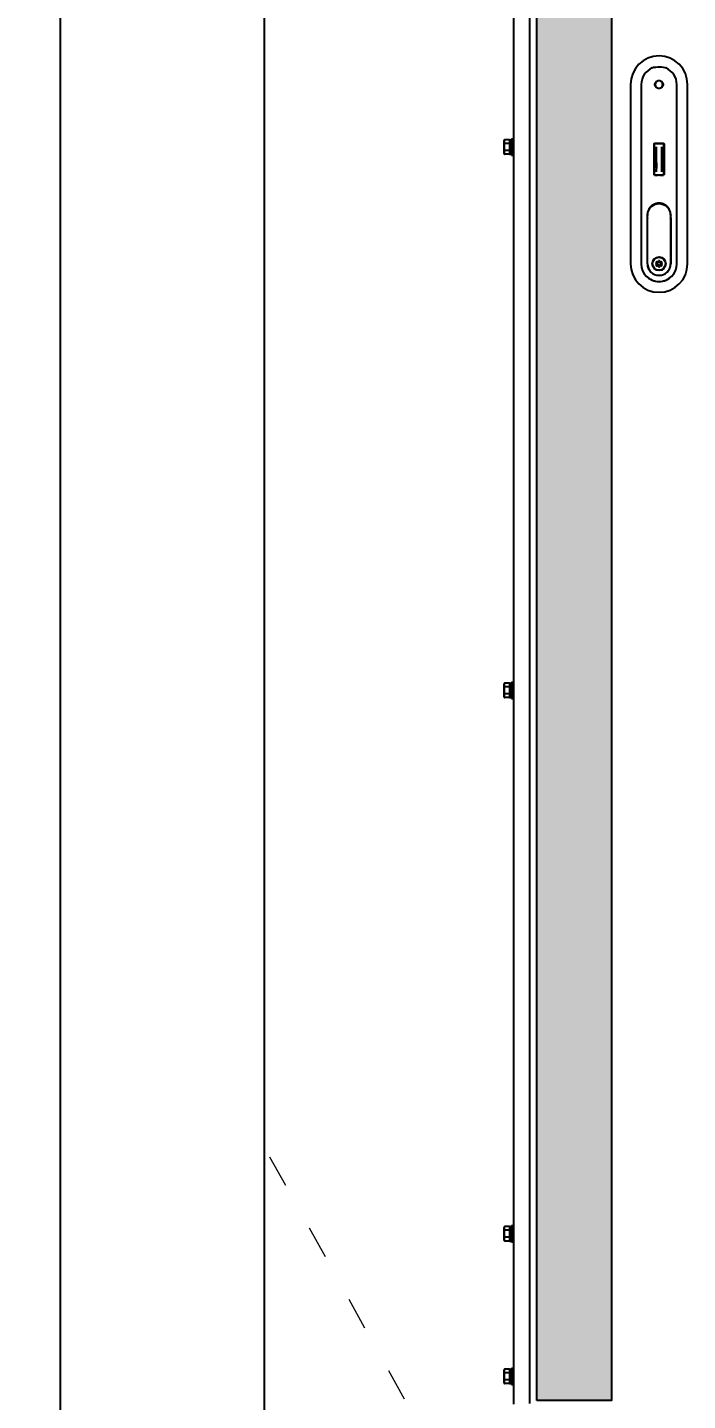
# Model space of a CAD drawing. Header units: millimetres. Extents: x 55614 to 110757, y -66981 to -47484.
# Drawn here: x 62680 to 63166, y -52198 to -51187 of the extents above; entities that cross this region are included whole.
import ezdxf

# ---------------------------------------------------------------- set-up
doc = ezdxf.new("R2010")
doc.units = ezdxf.units.MM
doc.linetypes.add('ACAD_ISO03W100', pattern=[30, 12, -18])
doc.layers.get('0').update_dxf_attribs({"lineweight": 15})
doc.layers.get('Defpoints').update_dxf_attribs({"lineweight": 15})
for name, color, linetype in [('2401-00300-M6-16HWMC_0', 7, 'Continuous'), ('4212-68099_1_0', 7, 'Continuous'), ('4212-73755_1_0', 7, 'Continuous'), ('layer 3', 7, 'Continuous'), ('WSP-0814_1_0', 7, 'Continuous'), ('WSP-0814_3_0', 7, 'Continuous')]:
    doc.layers.add(name, color=color, linetype=linetype)
doc.layers.add('THICK', color=7, linetype='Continuous', lineweight=0)
doc.styles.add('仿宋', font='仿宋_GB2312.ttf', dxfattribs={"width": 0.8})
doc.styles.add('标准', font='simsun.ttc', dxfattribs={"width": 0.667})
doc.dimstyles.new('12倍', dxfattribs={"dimscale": 21, "dimtxt": 3.5, "dimasz": 2.5, "dimexe": 1.5, "dimexo": 0, "dimgap": 1, "dimtad": 1, "dimtoh": 1, "dimdsep": 46, "dimtxsty": '仿宋', "dimcen": 2.5, "dimdle": 5, "dimclrd": 4, "dimclre": 4, "dimclrt": 3, "dimadec": 0, "dimazin": 0, "dimtfac": 1, "dimtmove": 0, "dimatfit": 3, "dimfxl": 1, "dimtolj": 1, "dimarcsym": 0})

# ---------------------------------------------------------------- blocks, each defined once
blk = doc.blocks.new('*D1523')
at = {"layer": 'Defpoints', "color": 0}
for p in [(62706.6, -49860.9), (62474.4, -52756.9), (62706.6, -52756.9)]:
    blk.add_point(p, dxfattribs=at)
at = {"layer": 'THICK', "color": 4, "linetype": 'Continuous', "lineweight": -2}
for p, q in [((62706.6, -49860.9), (62442.9, -49860.9)), ((62474.4, -49913.4), (62474.4, -52704.4)), ((62706.6, -52756.9), (62442.9, -52756.9))]:
    blk.add_line(p, q, dxfattribs=at)
at = {"layer": 'THICK', "color": 4}
for points in [[(62483.2, -49913.4), (62465.7, -49913.4), (62474.4, -49860.9)], [(62465.7, -52704.4), (62483.2, -52704.4), (62474.4, -52756.9)]]:
    blk.add_solid(points, dxfattribs=at)
at = {"layer": 'THICK', "color": 3, "lineweight": -3, "insert": (62394.6, -51308.9), "char_height": 73.5, "attachment_point": 5, "rotation": 90, "style": '标准'}
blk.add_mtext('\\A1;OVERALL HEIGHT {\\A1;2896{\\H0.7x;\\S+0^ -5;}}', dxfattribs=at)
blk = doc.blocks.new('erwqre')
h = blk.add_hatch(color=252)
edge = h.paths.add_edge_path()
edge.add_spline(control_points=[(14396.7, -14467.8), (14396.7, -14125.7), (14396.7, -13783.6), (14396.7, -13783.6), (14396.7, -13783.6), (14396.7, -13783.6), (14383, -13802.3), (14369.2, -13820.9)], knot_values=[0.375, 0.375, 0.375, 0.375, 0.5, 0.5, 0.5, 0.5, 0.625, 0.625, 0.625, 0.625], degree=3, periodic=0)
edge.add_spline(control_points=[(14369.2, -13820.9), (14355.5, -13839.6), (14341.7, -13858.3), (14341.7, -13858.3), (14341.7, -13858.3), (14341.7, -13858.3), (14341.7, -14181.7), (14341.7, -14505.1)], knot_values=[0.625, 0.625, 0.625, 0.625, 0.75, 0.75, 0.75, 0.75, 0.875, 0.875, 0.875, 0.875], degree=3, periodic=0)
edge.add_spline(control_points=[(14341.7, -14505.1), (14341.7, -14828.6), (14341.7, -15152), (14341.7, -15152), (14341.7, -15152), (14355.5, -15152), (14369.2, -15152)], knot_values=[0.875, 0.875, 0.875, 0.875, 1, 1, 1, 1.125, 1.125, 1.125, 1.125], degree=3, periodic=0)
edge.add_spline(control_points=[(14369.2, -15152), (14383, -15152), (14396.7, -15152), (14396.7, -15152), (14396.7, -15152), (14396.7, -15152), (14396.7, -14809.9), (14396.7, -14467.8)], knot_values=[0.125, 0.125, 0.125, 0.125, 0.25, 0.25, 0.25, 0.25, 0.375, 0.375, 0.375, 0.375], degree=3, periodic=0)
at = {"layer": 'layer 3', "color": 250}
blk.add_open_spline([(14341.7, -15152), (14341.7, -15152), (14396.7, -15152), (14396.7, -15152), (14396.7, -15152), (14396.7, -15152), (14396.7, -13783.6), (14396.7, -13783.6), (14396.7, -13783.6), (14396.7, -13783.6), (14341.7, -13858.3), (14341.7, -13858.3), (14341.7, -13858.3), (14341.7, -13858.3), (14341.7, -15152), (14341.7, -15152)], degree=3, knots=[0, 0, 0, 0, 0.25, 0.25, 0.25, 0.25, 0.5, 0.5, 0.5, 0.5, 0.75, 0.75, 0.75, 0.75, 1, 1, 1, 1], dxfattribs=at)
blk = doc.blocks.new('2-1725')
at = {"layer": '2401-00300-M6-16HWMC_0', "color": 7, "linetype": 'Continuous'}
for p, q in [((-18055.7, -72705.3), (-18055.7, -72696.6)), ((-18051.7, -72695.6), (-18055.2, -72695.6)), ((-18051.7, -72695.6), (-18051.7, -72706.3)), ((-18051.7, -72695.6), (-18050.1, -72695.6)), ((-18050.1, -72694.9), (-18050.1, -72706.9)), ((-18050.1, -72694.9), (-18048.6, -72694.9)), ((-18051.7, -72698.3), (-18055.2, -72698.3)), ((-18051.7, -72703.6), (-18055.2, -72703.6)), ((-18051.7, -72706.3), (-18055.2, -72706.3)), ((-18051.7, -72706.3), (-18050.1, -72706.3)), ((-18050.1, -72706.9), (-18048.6, -72706.9)), ((-18055.7, -73105.3), (-18055.7, -73096.6)), ((-18051.7, -73095.6), (-18055.2, -73095.6)), ((-18051.7, -73098.3), (-18055.2, -73098.3)), ((-18051.7, -73095.6), (-18051.7, -73106.3)), ((-18051.7, -73095.6), (-18050.1, -73095.6)), ((-18050.1, -73094.9), (-18050.1, -73106.9)), ((-18050.1, -73094.9), (-18048.6, -73094.9)), ((-18051.7, -73103.6), (-18055.2, -73103.6)), ((-18051.7, -73106.3), (-18055.2, -73106.3)), ((-18051.7, -73106.3), (-18050.1, -73106.3)), ((-18050.1, -73106.9), (-18048.6, -73106.9)), ((-18050.1, -73494.9), (-18048.6, -73494.9)), ((-18050.1, -73494.9), (-18050.1, -73506.9)), ((-18055.7, -73505.3), (-18055.7, -73496.6)), ((-18051.7, -73495.6), (-18055.2, -73495.6)), ((-18051.7, -73498.3), (-18055.2, -73498.3)), ((-18051.7, -73503.6), (-18055.2, -73503.6)), ((-18051.7, -73495.6), (-18050.1, -73495.6)), ((-18051.7, -73495.6), (-18051.7, -73506.3)), ((-18051.7, -73506.3), (-18055.2, -73506.3)), ((-18051.7, -73506.3), (-18050.1, -73506.3)), ((-18050.1, -73506.9), (-18048.6, -73506.9)), ((-18055.7, -73610.3), (-18055.7, -73601.6)), ((-18051.7, -73600.6), (-18055.2, -73600.6)), ((-18051.7, -73603.3), (-18055.2, -73603.3)), ((-18051.7, -73600.6), (-18050.1, -73600.6)), ((-18051.7, -73600.6), (-18051.7, -73611.3)), ((-18050.1, -73599.9), (-18048.6, -73599.9)), ((-18050.1, -73599.9), (-18050.1, -73611.9)), ((-18051.7, -73608.6), (-18055.2, -73608.6)), ((-18051.7, -73611.3), (-18055.2, -73611.3)), ((-18051.7, -73611.3), (-18050.1, -73611.3)), ((-18050.1, -73611.9), (-18048.6, -73611.9))]:
    blk.add_line(p, q, dxfattribs=at)
for centre, start, end in [((-18054.5, -72696.6), 124.948, 180), ((-18054.5, -72705.3), 180, 235.052), ((-18054.5, -73096.6), 124.948, 180), ((-18054.5, -73105.3), 180, 235.052), ((-18054.5, -73496.6), 124.948, 180), ((-18054.5, -73505.3), 180, 235.052), ((-18054.5, -73601.6), 124.948, 180), ((-18054.5, -73610.3), 180, 235.052)]:
    blk.add_arc(centre, 1.22, start, end, dxfattribs=at)
for points, knots in [([(-18055.2, -72695.6), (-18055.3, -72695.7), (-18055.5, -72695.9), (-18055.7, -72696.3), (-18055.7, -72696.9), (-18055.7, -72697.5), (-18055.5, -72698), (-18055.3, -72698.2), (-18055.2, -72698.3)], [0, 0, 0, 0, 0.14349, 0.266269, 0.5, 0.733731, 0.856508, 1, 1, 1, 1]), ([(-18055.2, -72698.3), (-18055.5, -72698.6), (-18055.7, -72699.6), (-18055.7, -72700.9), (-18055.7, -72702.3), (-18055.5, -72703.3), (-18055.2, -72703.6)], [0, 0, 0, 0, 0.248888, 0.499999, 0.75111, 1, 1, 1, 1]), ([(-18055.2, -72703.6), (-18055.3, -72703.7), (-18055.5, -72703.9), (-18055.7, -72704.4), (-18055.7, -72705), (-18055.7, -72705.5), (-18055.5, -72706), (-18055.3, -72706.2), (-18055.2, -72706.3)], [0, 0, 0, 0, 0.143491, 0.266268, 0.499999, 0.733731, 0.856509, 1, 1, 1, 1]), ([(-18055.2, -73095.6), (-18055.3, -73095.7), (-18055.5, -73095.9), (-18055.7, -73096.3), (-18055.7, -73096.9), (-18055.7, -73097.5), (-18055.5, -73098), (-18055.3, -73098.2), (-18055.2, -73098.3)], [0, 0, 0, 0, 0.14349, 0.266269, 0.5, 0.733731, 0.856508, 1, 1, 1, 1]), ([(-18055.2, -73098.3), (-18055.5, -73098.6), (-18055.7, -73099.6), (-18055.7, -73100.9), (-18055.7, -73102.3), (-18055.5, -73103.3), (-18055.2, -73103.6)], [0, 0, 0, 0, 0.248888, 0.499999, 0.75111, 1, 1, 1, 1]), ([(-18055.2, -73103.6), (-18055.3, -73103.7), (-18055.5, -73103.9), (-18055.7, -73104.4), (-18055.7, -73105), (-18055.7, -73105.5), (-18055.5, -73106), (-18055.3, -73106.2), (-18055.2, -73106.3)], [0, 0, 0, 0, 0.143491, 0.266268, 0.499999, 0.733731, 0.856509, 1, 1, 1, 1]), ([(-18055.2, -73495.6), (-18055.3, -73495.7), (-18055.5, -73495.9), (-18055.7, -73496.3), (-18055.7, -73496.9), (-18055.7, -73497.5), (-18055.5, -73498), (-18055.3, -73498.2), (-18055.2, -73498.3)], [0, 0, 0, 0, 0.14349, 0.266269, 0.5, 0.733731, 0.856508, 1, 1, 1, 1]), ([(-18055.2, -73498.3), (-18055.5, -73498.6), (-18055.7, -73499.6), (-18055.7, -73500.9), (-18055.7, -73502.3), (-18055.5, -73503.3), (-18055.2, -73503.6)], [0, 0, 0, 0, 0.248888, 0.499999, 0.75111, 1, 1, 1, 1]), ([(-18055.2, -73503.6), (-18055.3, -73503.7), (-18055.5, -73503.9), (-18055.7, -73504.4), (-18055.7, -73505), (-18055.7, -73505.5), (-18055.5, -73506), (-18055.3, -73506.2), (-18055.2, -73506.3)], [0, 0, 0, 0, 0.143491, 0.266268, 0.499999, 0.733731, 0.856509, 1, 1, 1, 1]), ([(-18055.2, -73600.6), (-18055.3, -73600.7), (-18055.5, -73600.9), (-18055.7, -73601.3), (-18055.7, -73601.9), (-18055.7, -73602.5), (-18055.5, -73603), (-18055.3, -73603.2), (-18055.2, -73603.3)], [0, 0, 0, 0, 0.14349, 0.266269, 0.5, 0.733731, 0.856508, 1, 1, 1, 1]), ([(-18055.2, -73603.3), (-18055.5, -73603.6), (-18055.7, -73604.6), (-18055.7, -73605.9), (-18055.7, -73607.3), (-18055.5, -73608.3), (-18055.2, -73608.6)], [0, 0, 0, 0, 0.248888, 0.499999, 0.75111, 1, 1, 1, 1]), ([(-18055.2, -73608.6), (-18055.3, -73608.7), (-18055.5, -73608.9), (-18055.7, -73609.4), (-18055.7, -73610), (-18055.7, -73610.5), (-18055.5, -73611), (-18055.3, -73611.2), (-18055.2, -73611.3)], [0, 0, 0, 0, 0.143491, 0.266268, 0.499999, 0.733731, 0.856509, 1, 1, 1, 1])]:
    blk.add_open_spline(points, degree=3, knots=knots, dxfattribs=at)
at = {"layer": '4212-68099_1_0', "color": 7, "linetype": 'Continuous'}
blk.add_line((-18036.6, -73625.9), (-18036.6, -71550.9), dxfattribs=at)
at = {"layer": '4212-73755_1_0', "color": 7, "linetype": 'Continuous'}
blk.add_line((-18048.6, -72574.9), (-18048.6, -73626.4), dxfattribs=at)
at = {"layer": 'WSP-0814_1_0', "color": 7, "linetype": 'Continuous'}
for p, q in [((-17936.7, -72642.8), (-17936.7, -72642.8)), ((-17962.6, -72654.9), (-17962.6, -72786.9)), ((-17954.7, -72654.9), (-17954.7, -72656.8)), ((-17928.5, -72656.8), (-17928.5, -72654.9)), ((-17920.6, -72786.9), (-17920.6, -72654.9)), ((-17954.7, -72659.3), (-17954.7, -72659.7)), ((-17954.7, -72659.7), (-17954.7, -72786.9)), ((-17928.5, -72786.9), (-17928.5, -72659.7)), ((-17945.3, -72721.2), (-17945.3, -72698.7)), ((-17944.9, -72705), (-17944.9, -72698.2)), ((-17944.9, -72705.3), (-17944.9, -72698.2)), ((-17944.9, -72705.3), (-17944.9, -72705.2)), ((-17944.5, -72703.7), (-17944.5, -72703.7)), ((-17941.7, -72698.1), (-17941.6, -72698.1)), ((-17938.8, -72703.7), (-17938.8, -72703.7)), ((-17938.4, -72698.2), (-17938.4, -72705.3)), ((-17938.4, -72705.2), (-17938.4, -72705.3)), ((-17938.3, -72698.2), (-17938.3, -72705)), ((-17937.9, -72698.7), (-17937.9, -72721.2)), ((-17944.9, -72721.7), (-17944.9, -72714.6)), ((-17944.9, -72714.7), (-17944.9, -72714.6)), ((-17944.9, -72721.7), (-17944.9, -72714.9)), ((-17944.5, -72716.2), (-17944.5, -72716.2)), ((-17938.8, -72716.2), (-17938.8, -72716.2)), ((-17938.4, -72714.6), (-17938.4, -72721.7)), ((-17938.4, -72714.6), (-17938.4, -72714.7)), ((-17938.3, -72714.9), (-17938.3, -72721.7)), ((-17941.6, -72721.8), (-17941.6, -72721.8)), ((-17950.2, -72751.2), (-17950.2, -72750.9)), ((-17950.2, -72786.9), (-17950.2, -72753.1)), ((-17950.1, -72786.9), (-17950.1, -72750.9)), ((-17933.1, -72750.9), (-17933.1, -72786.9)), ((-17933, -72750.9), (-17933, -72751.2)), ((-17933, -72753.1), (-17933, -72786.9)), ((-17943.4, -72786.8), (-17943.7, -72786.2)), ((-17943.7, -72787.7), (-17943.4, -72787.1)), ((-17943.3, -72785.5), (-17942.6, -72785.4)), ((-17942.4, -72785.3), (-17942, -72784.8)), ((-17941.2, -72784.8), (-17940.8, -72785.3)), ((-17940.6, -72785.4), (-17940, -72785.5)), ((-17939.5, -72786.2), (-17939.8, -72786.8)), ((-17939.8, -72787.1), (-17939.5, -72787.7)), ((-17942.6, -72788.4), (-17943.3, -72788.4)), ((-17942, -72789.1), (-17942.4, -72788.6)), ((-17940.8, -72788.6), (-17941.2, -72789.1)), ((-17940, -72788.4), (-17940.6, -72788.4))]:
    blk.add_line(p, q, dxfattribs=at)
for points in [[(-17942.5, -72642.2), (-17944, -72642.3), (-17945.6, -72642.5), (-17946.6, -72642.8)], [(-17936.7, -72642.8), (-17937.2, -72642.6), (-17938.4, -72642.4), (-17939.7, -72642.2), (-17940.8, -72642.2)], [(-17954.7, -72658.2), (-17954.7, -72658.3), (-17954.7, -72658.3), (-17954.7, -72658.4), (-17954.7, -72658.5), (-17954.7, -72658.6), (-17954.7, -72658.6)], [(-17928.6, -72658.6), (-17928.6, -72658.5), (-17928.6, -72658.5), (-17928.6, -72658.4), (-17928.6, -72658.3), (-17928.6, -72658.2), (-17928.6, -72658.2)], [(-17928.5, -72659.7), (-17928.5, -72659.7), (-17928.6, -72659.5), (-17928.6, -72659.3)], [(-17945.3, -72698.7), (-17945.3, -72698.6), (-17945.2, -72698.4), (-17945, -72698.3), (-17944.8, -72698.2)], [(-17938.4, -72698.2), (-17938.2, -72698.3), (-17938, -72698.4), (-17937.9, -72698.6), (-17937.9, -72698.7)], [(-17944.8, -72721.7), (-17945, -72721.6), (-17945.2, -72721.5), (-17945.3, -72721.3), (-17945.3, -72721.2)], [(-17937.9, -72721.2), (-17937.9, -72721.3), (-17938, -72721.5), (-17938.2, -72721.6), (-17938.4, -72721.7)]]:
    blk.add_lwpolyline(points, dxfattribs=at)
for centre, radius in [((-17941.6, -72654.9), 3), ((-17941.6, -72786.9), 5), ((-17941.6, -72786.9), 4.75), ((-17941.6, -72786.9), 1.25)]:
    blk.add_circle(centre, radius, dxfattribs=at)
for centre, radius, start, end in [((-17941.6, -72654.9), 21, 0, 180), ((-17941.6, -72654.9), 13.1, 112.2523, 180), ((-17941.6, -72678.3), 36.1, 88.613, 91.387), ((-17941.6, -72654.9), 13.1, 0, 67.751), ((-17928.4, -72658.1), 26.3, 178.2934, 179.4936), ((-17949.8, -72657.9), 4.88, 179.4445, 183.4902), ((-17954.9, -72658.1), 26.3, 0.5062, 1.7061), ((-17933.5, -72657.9), 4.88, 356.5065, 0.5596), ((-17941.6, -72709.9), 5.6, 129.8384, 131.6605), ((-17941.6, -72709.9), 5.5, 128.3635, 132.6705), ((-17945.7, -72705), 0.8, 309.8384, 0), ((-17941.6, -72709.9), 5.6, 125.6989, 128.3692), ((-17945.4, -72705.2), 0.548, 326.5268, 342.103), ((-17941.6, -72585.7), 112.4, 268.3545, 269.9851), ((-17941.6, -72587.3), 111, 268.3398, 271.6941), ((-17941.6, -72585.8), 112.3, 269.9923, 271.6796), ((-17941.6, -72709.9), 5.6, 52.4582, 54.3099), ((-17937.8, -72705.2), 0.548, 197.1104, 213.4809), ((-17937.5, -72705), 0.8, 180, 230.1616), ((-17941.6, -72709.9), 5.5, 46.2799, 51.6998), ((-17937.9, -72705.3), 0.433, 227.1813, 231.3391), ((-17941.6, -72709.9), 5.6, 47.3314, 50.1616), ((-17941.6, -72709.9), 5.5, 227.3295, 231.6365), ((-17941.6, -72709.9), 5.6, 228.3395, 230.1616), ((-17945.7, -72714.9), 0.8, 0, 50.1616), ((-17945.3, -72714.6), 0.43, 47.8558, 51.3378), ((-17945.4, -72714.7), 0.548, 17.098, 33.4737), ((-17941.6, -72709.9), 5.6, 232.4553, 234.2994), ((-17941.6, -72709.9), 5.6, 305.6901, 308.3069), ((-17937.8, -72714.7), 0.548, 146.5195, 162.097), ((-17937.5, -72714.9), 0.8, 129.8384, 180), ((-17941.6, -72709.9), 5.5, 308.3002, 313.7201), ((-17941.6, -72709.9), 5.6, 309.8384, 312.6686), ((-17941.6, -72834.2), 112.4, 90.0018, 91.6456), ((-17941.6, -72832.6), 111, 88.3059, 91.6601), ((-17941.6, -72834.2), 112.4, 88.3207, 89.9715), ((-17941.6, -72750.9), 8.6, 359.9982, 180), ((-17941.6, -72750.9), 8.5, 359.9999, 180), ((-17941.8, -72750.8), 8.14, 128.7223, 130.5664), ((-17941.8, -72750.8), 8.16, 130.5659, 131.0662), ((-17941.6, -72752.1), 8.65, 169.2072, 189.4959), ((-17941.6, -72752.1), 8.65, 350.5042, 10.7959), ((-17941.6, -72786.9), 21, 180, 0), ((-17941.6, -72786.9), 13.1, 180, 0), ((-17941.6, -72786.9), 8.6, 180, 0), ((-17941.6, -72786.9), 8.5, 180, 0), ((-17943.3, -72786), 0.5, 95.3285, 204.6704), ((-17943.3, -72787.9), 0.5, 155.3296, 264.6704), ((-17943.7, -72786.9), 0.3, 335.3298, 24.6704), ((-17942.7, -72785.1), 0.3, 275.3298, 324.6704), ((-17941.6, -72785.1), 0.5, 35.3288, 144.6704), ((-17940.6, -72785.1), 0.3, 215.3298, 264.6704), ((-17940, -72786), 0.5, 335.3296, 84.6704), ((-17940, -72787.9), 0.5, 275.3285, 24.6704), ((-17939.6, -72786.9), 0.3, 155.3298, 204.6704), ((-17949.3, -72794.2), 2.5, 223.4903, 228.3117), ((-17941.6, -72786.9), 13.1, 223.4903, 316.5097), ((-17942.7, -72788.7), 0.3, 35.3298, 84.6704), ((-17941.6, -72788.8), 0.5, 215.3288, 324.6704), ((-17940.6, -72788.7), 0.3, 95.3298, 144.6704), ((-17933.9, -72794.2), 2.5, 311.6883, 316.5097)]:
    blk.add_arc(centre, radius, start, end, dxfattribs=at)
blk.add_ellipse((-17931.5, -72656.8), major_axis=(3, 0), ratio=1, start_param=-0.169592, end_param=0, dxfattribs=at)
for points, knots in [([(-17938.9, -72654.9), (-17938.9, -72654.7), (-17939, -72654.2), (-17939.3, -72653.4), (-17939.8, -72652.8), (-17940.5, -72652.4), (-17941.2, -72652.2), (-17942, -72652.2), (-17942.8, -72652.4), (-17943.4, -72652.8), (-17944, -72653.4), (-17944.3, -72654.2), (-17944.4, -72654.7), (-17944.4, -72654.9)], [0, 0, 0, 0, 0.091229, 0.182072, 0.272285, 0.362558, 0.453404, 0.544048, 0.634824, 0.725532, 0.816633, 0.908383, 1, 1, 1, 1]), ([(-17944.4, -72654.9), (-17944.4, -72655.2), (-17944.3, -72655.7), (-17944, -72656.5), (-17943.5, -72657), (-17942.8, -72657.5), (-17942, -72657.7), (-17941.2, -72657.7), (-17940.5, -72657.5), (-17939.8, -72657.1), (-17939.3, -72656.5), (-17939, -72655.7), (-17938.9, -72655.2), (-17938.9, -72654.9)], [0, 0, 0, 0, 0.091229, 0.182072, 0.272285, 0.362558, 0.453404, 0.544048, 0.634824, 0.725532, 0.816633, 0.908383, 1, 1, 1, 1]), ([(-17954.7, -72658.6), (-17954.7, -72658.7), (-17954.7, -72658.8), (-17954.7, -72658.9), (-17954.7, -72659)], [0, 0, 0, 0, 0.491152, 1, 1, 1, 1]), ([(-17954.7, -72659), (-17954.7, -72659), (-17954.7, -72659.1), (-17954.7, -72659.2), (-17954.7, -72659.3)], [0, 0, 0, 0, 0.500479, 1, 1, 1, 1]), ([(-17928.6, -72659), (-17928.6, -72658.9), (-17928.6, -72658.8), (-17928.6, -72658.7), (-17928.6, -72658.6)], [0, 0, 0, 0, 0.517638, 1, 1, 1, 1]), ([(-17928.6, -72659.3), (-17928.6, -72659.2), (-17928.6, -72659.1), (-17928.6, -72659), (-17928.6, -72659)], [0, 0, 0, 0, 0.494081, 1, 1, 1, 1]), ([(-17945.1, -72705.6), (-17945, -72705.6), (-17945, -72705.6), (-17945, -72705.6), (-17945, -72705.5)], [0, 0, 0, 0, 0.494555, 1, 1, 1, 1]), ([(-17944.9, -72705.4), (-17944.9, -72705.4), (-17944.9, -72705.3), (-17944.9, -72705.3), (-17944.9, -72705.3)], [0, 0, 0, 0, 0.505439, 1, 1, 1, 1]), ([(-17944.5, -72716.2), (-17944.5, -72716.2), (-17944.5, -72715.9), (-17944.6, -72715.7), (-17944.6, -72715.1), (-17944.6, -72714), (-17944.6, -72712.2), (-17944.6, -72709.9), (-17944.6, -72707.7), (-17944.6, -72705.9), (-17944.6, -72704.8), (-17944.6, -72704.2), (-17944.5, -72704), (-17944.5, -72703.7), (-17944.5, -72703.7)], [0, 0, 0, 0, 0.009899, 0.038474, 0.084534, 0.146578, 0.308829, 0.499994, 0.691159, 0.853416, 0.915462, 0.961525, 0.990102, 1, 1, 1, 1]), ([(-17944.5, -72703.7), (-17944.5, -72703.7), (-17944.5, -72703.9), (-17944.4, -72704.3), (-17944.4, -72704.9), (-17944.4, -72706), (-17944.4, -72707.7), (-17944.4, -72709.9), (-17944.4, -72712.2), (-17944.4, -72713.9), (-17944.4, -72715), (-17944.4, -72715.6), (-17944.5, -72716), (-17944.5, -72716.2), (-17944.5, -72716.2)], [0, 0, 0, 0, 0.011378, 0.040949, 0.087523, 0.149634, 0.310829, 0.499994, 0.689159, 0.85036, 0.912473, 0.95905, 0.988622, 1, 1, 1, 1]), ([(-17943.7, -72700.7), (-17943.6, -72701.1), (-17943.6, -72704.2), (-17943.6, -72707.3), (-17943.6, -72709.9)], [0, 0, 0, 0, 0.135729, 1, 1, 1, 1]), ([(-17939.7, -72700.7), (-17939.8, -72701.8), (-17939.8, -72704.9), (-17939.8, -72708), (-17939.8, -72709.9)], [0, 0, 0, 0, 0.365558, 1, 1, 1, 1]), ([(-17938.8, -72716.2), (-17938.9, -72716.2), (-17938.9, -72716), (-17938.9, -72715.6), (-17938.9, -72715), (-17938.9, -72713.9), (-17939, -72712.2), (-17939, -72709.9), (-17939, -72707.7), (-17938.9, -72706), (-17938.9, -72704.9), (-17938.9, -72704.3), (-17938.9, -72703.9), (-17938.9, -72703.7), (-17938.8, -72703.7)], [0, 0, 0, 0, 0.011717, 0.041493, 0.08817, 0.150289, 0.311252, 0.499993, 0.688734, 0.849704, 0.911825, 0.958504, 0.988283, 1, 1, 1, 1]), ([(-17938.8, -72703.7), (-17938.8, -72703.7), (-17938.8, -72703.9), (-17938.8, -72704.2), (-17938.8, -72704.8), (-17938.7, -72705.9), (-17938.7, -72707.7), (-17938.7, -72709.9), (-17938.7, -72712.2), (-17938.7, -72714), (-17938.8, -72715.1), (-17938.8, -72715.7), (-17938.8, -72715.9), (-17938.8, -72716.2), (-17938.8, -72716.2)], [0, 0, 0, 0, 0.009953, 0.038539, 0.084597, 0.146634, 0.308859, 0.499993, 0.691127, 0.853359, 0.915397, 0.961459, 0.990046, 1, 1, 1, 1]), ([(-17938.4, -72705.3), (-17938.4, -72705.3), (-17938.4, -72705.3), (-17938.4, -72705.4), (-17938.4, -72705.4)], [0, 0, 0, 0, 0.494734, 1, 1, 1, 1]), ([(-17938.3, -72705.5), (-17938.3, -72705.6), (-17938.3, -72705.6), (-17938.2, -72705.6), (-17938.2, -72705.6)], [0, 0, 0, 0, 0.503945, 1, 1, 1, 1]), ([(-17945, -72714.4), (-17945, -72714.3), (-17945, -72714.3), (-17945, -72714.3), (-17945, -72714.3)], [0, 0, 0, 0, 0.504185, 1, 1, 1, 1]), ([(-17944.9, -72714.6), (-17944.9, -72714.6), (-17944.9, -72714.6), (-17944.9, -72714.5), (-17944.9, -72714.5)], [0, 0, 0, 0, 0.494736, 1, 1, 1, 1]), ([(-17943.6, -72709.9), (-17943.6, -72711), (-17943.6, -72714), (-17943.5, -72717.1), (-17943.7, -72719.2)], [0, 0, 0, 0, 0.335532, 1, 1, 1, 1]), ([(-17939.8, -72709.9), (-17939.8, -72711.9), (-17939.8, -72715), (-17939.8, -72718), (-17939.7, -72719.2)], [0, 0, 0, 0, 0.634441, 1, 1, 1, 1]), ([(-17938.4, -72714.5), (-17938.4, -72714.5), (-17938.4, -72714.6), (-17938.4, -72714.6), (-17938.4, -72714.6)], [0, 0, 0, 0, 0.505439, 1, 1, 1, 1]), ([(-17938.2, -72714.2), (-17938.2, -72714.3), (-17938.3, -72714.3), (-17938.3, -72714.3), (-17938.3, -72714.4)], [0, 0, 0, 0, 0.494552, 1, 1, 1, 1]), ([(-17946.9, -72744.5), (-17945.4, -72743.3), (-17941.5, -72741.9), (-17937.6, -72743.4), (-17936.1, -72744.7)], [0, 0, 0, 0, 0.500169, 1, 1, 1, 1])]:
    blk.add_open_spline(points, degree=3, knots=knots, dxfattribs=at)
for points in [[(-17954.7, -72656.8), (-17954.7, -72657), (-17954.7, -72657.2), (-17954.6, -72657.3)], [(-17950, -72750.9), (-17950, -72748.7), (-17948.9, -72746.2), (-17947.1, -72744.7)], [(-17936.1, -72744.7), (-17934.4, -72746.2), (-17933.3, -72748.7), (-17933.3, -72750.9)]]:
    blk.add_open_spline(points, degree=3, dxfattribs=at)
at = {"layer": 'WSP-0814_3_0', "color": 7, "linetype": 'Continuous'}
blk.add_circle((-17941.6, -72654.9), 3, dxfattribs=at)
for points in [[(-17938.9, -72654.9), (-17938.9, -72654.7), (-17939, -72654.2), (-17939.3, -72653.4), (-17939.8, -72652.8), (-17940.5, -72652.4), (-17941.2, -72652.2), (-17942, -72652.2), (-17942.8, -72652.4), (-17943.4, -72652.8), (-17944, -72653.4), (-17944.3, -72654.2), (-17944.4, -72654.7), (-17944.4, -72654.9)], [(-17944.4, -72654.9), (-17944.4, -72655.2), (-17944.3, -72655.7), (-17944, -72656.5), (-17943.5, -72657), (-17942.8, -72657.5), (-17942, -72657.7), (-17941.2, -72657.7), (-17940.5, -72657.5), (-17939.8, -72657.1), (-17939.3, -72656.5), (-17939, -72655.7), (-17938.9, -72655.2), (-17938.9, -72654.9)]]:
    blk.add_open_spline(points, degree=3, knots=[0, 0, 0, 0, 0.091229, 0.182072, 0.272285, 0.362558, 0.453404, 0.544048, 0.634824, 0.725532, 0.816633, 0.908383, 1, 1, 1, 1], dxfattribs=at)
at = {"color": 2}
blk.add_blockref('erwqre', (-32373.3, -58471.7), dxfattribs=at)

msp = doc.modelspace()

# ---------------------------------------------------------------- linework, layer by layer
at = {"layer": 'THICK', "lineweight": -3}
msp.add_lwpolyline([(62704.628, -49978.855), (62854.628, -49978.855), (62854.628, -52638.855), (62704.628, -52638.855)], close=True, dxfattribs=at)
at = {"layer": 'THICK', "linetype": 'ACAD_ISO03W100', "ltscale": 2}
msp.add_lwpolyline([(63047.43, -52563.855), (63161.826, -52563.855), (62854.628, -52010.899), (62854.628, -52216.811)], close=True, dxfattribs=at)

# ---------------------------------------------------------------- block references
at = {"layer": 'THICK', "lineweight": -3}
msp.add_blockref('2-1725', (81086.76, 21426.09), dxfattribs=at)

# ---------------------------------------------------------------- dimensions: what is measured, and where the dimension line sits
dim = msp.add_linear_dim(base=(62474.44, -52756.855), p1=(62706.628, -49860.855), p2=(62706.628, -52756.855), angle=90, text='OVERALL HEIGHT {\\A1;<>{\\H0.7x;\\S+0^ -5;}}', dimstyle='12倍', override={"dimtxsty": '标准'}, dxfattribs=at)
dim.commit()
dim.dimension.update_dxf_attribs({"geometry": '*D1523', "text_midpoint": (62474.44, -51308.855), "dimtype": 160})

doc.saveas('drawing.dxf')
